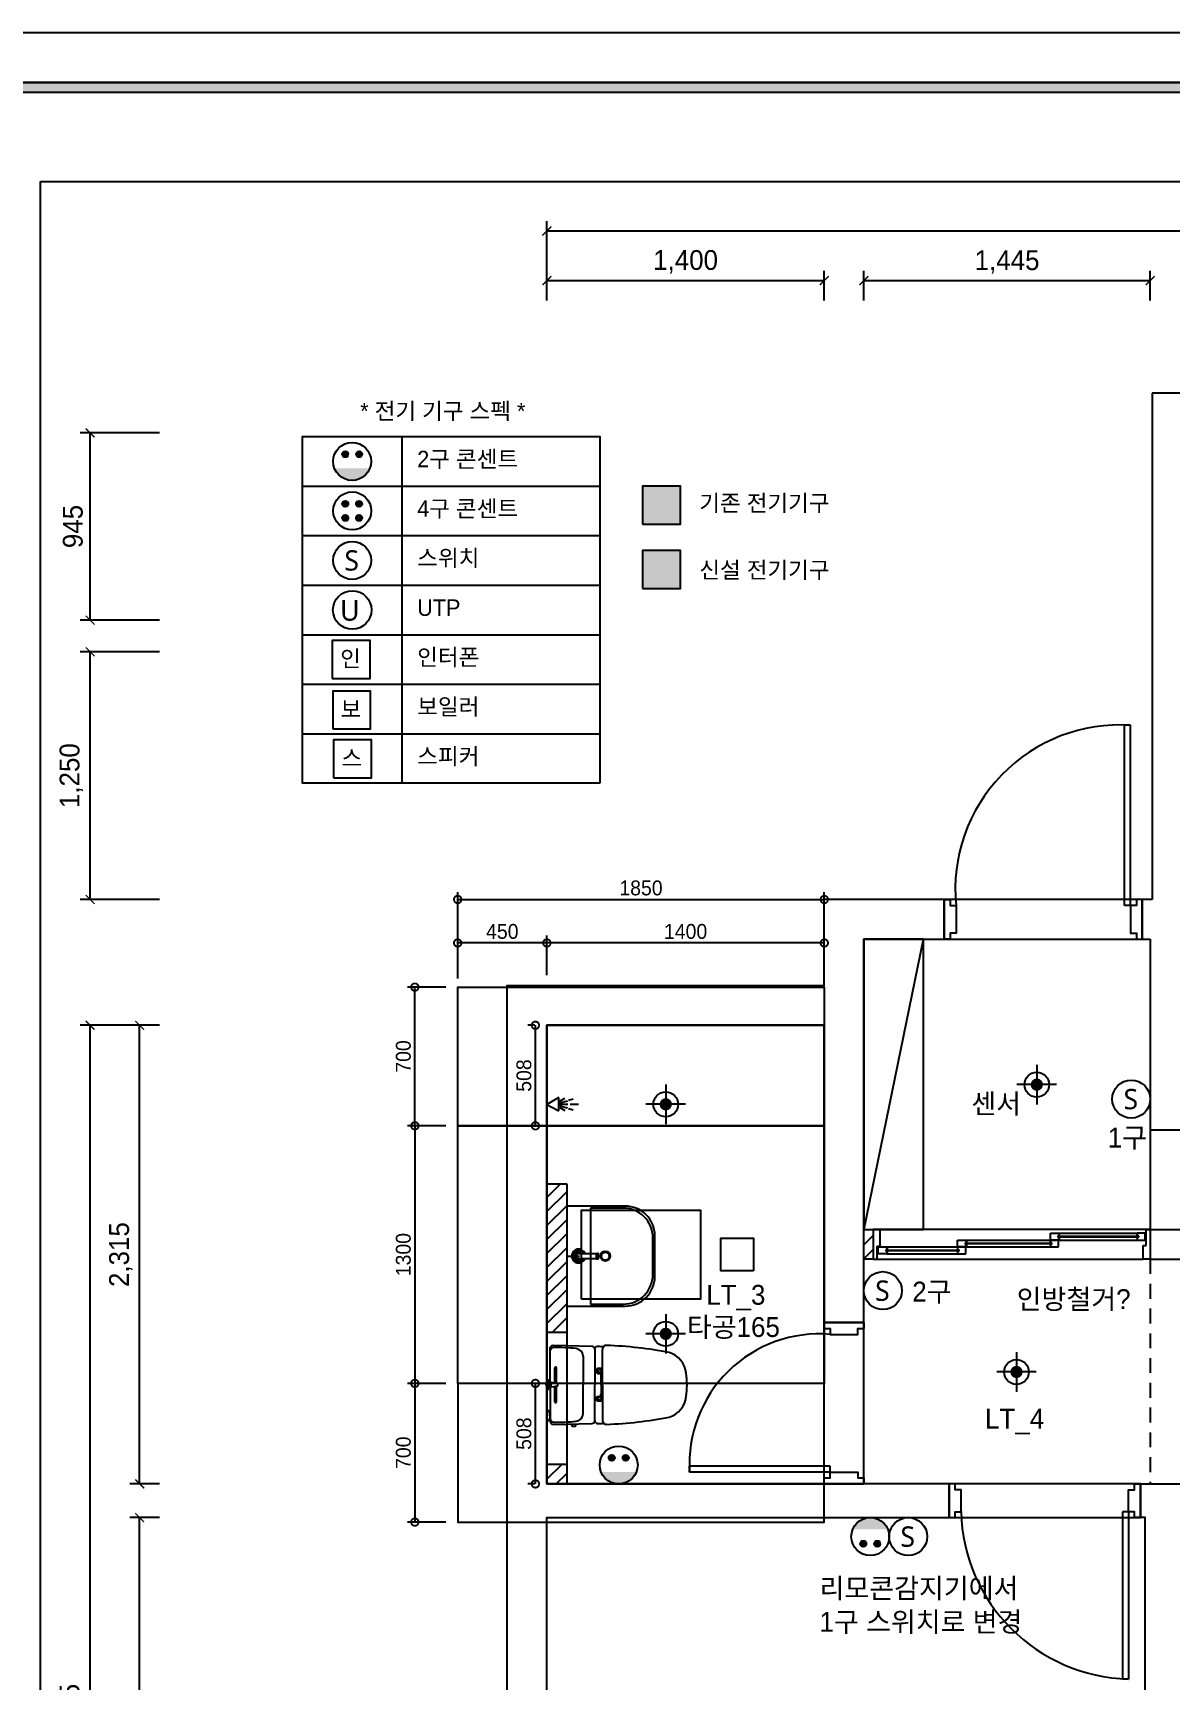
# Model space of a CAD drawing. Header units: inches. Extents: x 88414 to 587042, y -693500 to 27778.
# Drawn here: x 136204 to 141943, y 3069 to 11382 of the extents above; entities that cross this region are included whole.
import ezdxf
from ezdxf.enums import TextEntityAlignment as Align

# ---------------------------------------------------------------- set-up
doc = ezdxf.new("R2010")
doc.units = ezdxf.units.IN
doc.header["$LTSCALE"] = 50
doc.header["$MEASUREMENT"] = 0
doc.linetypes.add('HID', pattern=[2.5, 1.5, -1])
doc.linetypes.add('HIDDEN', pattern=[0.375, 0.25, -0.125])
for name, color, linetype in [('0-ELC TEXT', 7, 'Continuous'), ('03-WAL NEW', 3, 'Continuous'), ('06-FUR', 6, 'Continuous'), ('06-LIGHT', 4, 'Continuous'), ('3.기호.계단선', 30, 'Continuous'), ('BATH', 4, 'Continuous'), ('CO-BATH', 6, 'Continuous'), ('F-SYM', 7, 'Continuous'), ('fin', 5, 'Continuous'), ('FORM(YOURNAME)-11', 1, 'Continuous'), ('HL', 6, 'HIDDEN'), ('RC-LIGHT', 7, 'Continuous'), ('도면층2', 2, 'Continuous'), ('도면층4', 4, 'Continuous'), ('도면층5', 5, 'Continuous'), ('도면층8', 8, 'Continuous'), ('설비', 140, 'Continuous'), ('욕실설비', 3, 'Continuous'), ('치수', 7, 'Continuous')]:
    doc.layers.add(name, color=color, linetype=linetype)
doc.styles.get("Standard").update_dxf_attribs({"font": 'txt.shx', "bigfont": 'whgtxt.shx'})
doc.styles.add('YOURNAME', font='HY울릉도M.TTF')
doc.styles.add('스타일1', font='HY울릉도M.TTF')
doc.styles.add('코레일둥고', font='Korail_Round_Gothic_Medium.ttf')
doc.dimstyles.new('30', dxfattribs={"dimscale": 30, "dimtxt": 2.5, "dimasz": 2.5, "dimexe": 1.25, "dimexo": 2, "dimtad": 1, "dimdec": 0, "dimtxsty": '스타일1', "dimblk": 'DOTSMALL', "dimcen": 2.5, "dimclrd": 1, "dimclre": 1, "dimclrt": 7, "dimadec": 0, "dimazin": 0, "dimtfac": 1, "dimtdec": 0, "dimtix": 1, "dimtmove": 0, "dimatfit": 3, "dimldrblk": 'DOTSMALL', "dimfxl": 0, "dimarcsym": 0})
doc.dimstyles.new('YOURNAME-50', dxfattribs={"dimscale": 50, "dimtxt": 2, "dimasz": 0.9, "dimexe": 1, "dimexo": 3, "dimgap": 0.7, "dimtad": 1, "dimdec": 0, "dimzin": 0, "dimdsep": 46, "dimlunit": 6, "dimtxsty": 'YOURNAME', "dimblk": 'ARCHTICK', "dimcen": 0, "dimclrd": 1, "dimclre": 1, "dimclrt": 7, "dimadec": 0, "dimazin": 0, "dimtfac": 1, "dimtdec": 0, "dimtix": 1, "dimtmove": 2, "dimatfit": 3, "dimldrblk": 'ARCHTICK', "dimfxl": 0, "dimtolj": 1, "dimtzin": 0, "dimarcsym": 0})

# ---------------------------------------------------------------- blocks, each defined once
blk = doc.blocks.new('FORM-PLAN')
at = {"layer": 'FORM(YOURNAME)-11'}
h = blk.add_hatch(color=256, dxfattribs=at)
h.dxf.hatch_style = 1
h.paths.add_polyline_path([(-71444, 55115), (10556, 55115), (10556, 54915), (-71444, 54915)])
h.paths.add_polyline_path([(-71444, -2085), (10556, -2085), (10556, -2285), (-71444, -2285)])
at = {"layer": 'Defpoints', "color": 158}
for points in [[(-71444, -2285), (10556, -2285), (10556, 55115), (-71444, 55115)], [(-69444, 53115), (-64, 53115), (-64, 1215), (-69444, 1215)]]:
    blk.add_lwpolyline(points, close=True, dxfattribs=at)
at = {"layer": 'FORM(YOURNAME)-11', "color": 250}
blk.add_lwpolyline([(-72444, -3285), (11556, -3285), (11556, 56115), (-72444, 56115)], close=True, dxfattribs=at)
at = {"layer": 'FORM(YOURNAME)-11'}
blk.add_lwpolyline([(-71444, 55115), (10556, 55115), (10556, 54915), (-71444, 54915)], close=True, dxfattribs=at)
at = {"layer": 'FORM(YOURNAME)-11', "color": 3, "style": 'YOURNAME'}
for tag, height, p in [('1', 450, (9905, 18188)), ('2', 450, (9905, 17544)), ('3', 450, (9905, 16257)), ('4', 450, (9905, 14326)), ('5', 515, (9905, 12009)), ('6', 515, (9905, 9757)), ('7', 515, (9905, 7504)), ('8', 515, (9905, 5252)), ('9', 515, (9905, 2999)), ('10', 515, (5655, 811)), ('11', 515, (9905, 747)), ('12', 515, (5655, -1441)), ('13', 515, (9905, -1441))]:
    blk.add_attdef(tag, text='', height=height, dxfattribs=at).set_placement(p, align=Align.MIDDLE_RIGHT)
blk = doc.blocks.new('*U458')
at = {"layer": 'F-SYM', "xscale": 0.2500000000000001, "yscale": 0.2500000000000001, "zscale": 0.2500000000000001}
blk.add_blockref('FORM-PLAN', (153603.9, -2646.3), dxfattribs=at)
blk = doc.blocks.new('_ArchTick')
at = {"color": 0, "linetype": 'ByBlock', "const_width": 0.15}
blk.add_lwpolyline([(-0.5, -0.5), (0.5, 0.5)], dxfattribs=at)
blk = doc.blocks.new('*D251')
at = {"layer": 'Defpoints', "color": 0}
for p in [(136492.8, 6373.7), (136992.8, 6373.7), (136992.8, -601.3)]:
    blk.add_point(p, dxfattribs=at)
at = {"layer": '치수', "color": 1, "lineweight": -2}
for p, q in [((136842.8, 6373.7), (136442.8, 6373.7)), ((136492.8, -601.3), (136492.8, 6373.7)), ((136842.8, -601.3), (136442.8, -601.3))]:
    blk.add_line(p, q, dxfattribs=at)
at = {"layer": '치수', "color": 1, "lineweight": -2, "xscale": 45, "yscale": 45, "zscale": 45}
for p, rotation in [((136492.8, 6373.7), 90), ((136492.8, -601.3), 270)]:
    blk.add_blockref('_ArchTick', p, dxfattribs=dict(at, rotation=rotation))
at = {"layer": '치수', "color": 7, "insert": (136398.1, 2886.2), "char_height": 100, "attachment_point": 5, "rotation": 90, "style": 'YOURNAME'}
blk.add_mtext('\\A1;6,975', dxfattribs=at)
blk = doc.blocks.new('*D253')
at = {"layer": 'Defpoints', "color": 0}
for p in [(136742.8, 6373.7), (136992.8, 6373.7), (136992.8, 4058.7)]:
    blk.add_point(p, dxfattribs=at)
at = {"layer": '치수', "color": 1, "lineweight": -2}
for p, q in [((136842.8, 6373.7), (136692.8, 6373.7)), ((136742.8, 4058.7), (136742.8, 6373.7)), ((136842.8, 4058.7), (136692.8, 4058.7))]:
    blk.add_line(p, q, dxfattribs=at)
at = {"layer": '치수', "color": 1, "lineweight": -2, "xscale": 45, "yscale": 45, "zscale": 45}
for p, rotation in [((136742.8, 6373.7), 90), ((136742.8, 4058.7), 270)]:
    blk.add_blockref('_ArchTick', p, dxfattribs=dict(at, rotation=rotation))
at = {"layer": '치수', "color": 7, "insert": (136648.2, 5216.2), "char_height": 100, "attachment_point": 5, "rotation": 90, "style": 'YOURNAME'}
blk.add_mtext('\\A1;2,315', dxfattribs=at)
blk = doc.blocks.new('*D254')
at = {"layer": 'Defpoints', "color": 0}
for p in [(136742.8, 3888.7), (136992.8, 3888.7), (136992.8, 568.7)]:
    blk.add_point(p, dxfattribs=at)
at = {"layer": '치수', "color": 1, "lineweight": -2}
for p, q in [((136842.8, 3888.7), (136692.8, 3888.7)), ((136742.8, 568.7), (136742.8, 3888.7)), ((136842.8, 568.7), (136692.8, 568.7))]:
    blk.add_line(p, q, dxfattribs=at)
at = {"layer": '치수', "color": 1, "lineweight": -2, "xscale": 45, "yscale": 45, "zscale": 45}
for p, rotation in [((136742.8, 3888.7), 90), ((136742.8, 568.7), 270)]:
    blk.add_blockref('_ArchTick', p, dxfattribs=dict(at, rotation=rotation))
at = {"layer": '치수', "color": 7, "insert": (136648.2, 2228.7), "char_height": 100, "attachment_point": 5, "rotation": 90, "style": 'YOURNAME'}
blk.add_mtext('\\A1;3,320', dxfattribs=at)
blk = doc.blocks.new('*D256')
at = {"layer": 'Defpoints', "color": 0}
for p in [(138797.8, 10382.5), (138797.8, 9882.5), (150952.8, 9882.5)]:
    blk.add_point(p, dxfattribs=at)
at = {"layer": '치수', "color": 1, "lineweight": -2}
for p, q in [((138797.8, 10032.5), (138797.8, 10432.5)), ((150952.8, 10032.5), (150952.8, 10432.5)), ((150952.8, 10382.5), (138797.8, 10382.5))]:
    blk.add_line(p, q, dxfattribs=at)
at = {"layer": '치수', "color": 1, "lineweight": -2, "xscale": 45, "yscale": 45, "zscale": 45, "rotation": 180}
blk.add_blockref('_ArchTick', (138797.8, 10382.5), dxfattribs=at)
at = {"layer": '치수', "color": 1, "lineweight": -2, "xscale": 45, "yscale": 45, "zscale": 45}
blk.add_blockref('_ArchTick', (150952.8, 10382.5), dxfattribs=at)
at = {"layer": '치수', "color": 7, "insert": (144875.3, 10477.1), "char_height": 100, "attachment_point": 5, "style": 'YOURNAME'}
blk.add_mtext('\\A1;12,155', dxfattribs=at)
blk = doc.blocks.new('*D258')
at = {"layer": 'Defpoints', "color": 0}
for p in [(141842.8, 10132.5), (140397.8, 9882.5), (141842.8, 9882.5)]:
    blk.add_point(p, dxfattribs=at)
at = {"layer": '치수', "color": 1, "lineweight": -2}
for p, q in [((140397.8, 10032.5), (140397.8, 10182.5)), ((141842.8, 10032.5), (141842.8, 10182.5)), ((140397.8, 10132.5), (141842.8, 10132.5))]:
    blk.add_line(p, q, dxfattribs=at)
at = {"layer": '치수', "color": 1, "lineweight": -2, "xscale": 45, "yscale": 45, "zscale": 45, "rotation": 180}
blk.add_blockref('_ArchTick', (140397.8, 10132.5), dxfattribs=at)
at = {"layer": '치수', "color": 1, "lineweight": -2, "xscale": 45, "yscale": 45, "zscale": 45}
blk.add_blockref('_ArchTick', (141842.8, 10132.5), dxfattribs=at)
at = {"layer": '치수', "color": 7, "insert": (141120.3, 10226.3), "char_height": 100, "attachment_point": 5, "style": 'YOURNAME'}
blk.add_mtext('\\A1;1,445', dxfattribs=at)
blk = doc.blocks.new('*D260')
at = {"layer": 'Defpoints', "color": 0}
for p in [(140197.8, 10132.5), (138797.8, 9882.5), (140197.8, 9882.5)]:
    blk.add_point(p, dxfattribs=at)
at = {"layer": '치수', "color": 1, "lineweight": -2}
for p, q in [((138797.8, 10032.5), (138797.8, 10182.5)), ((140197.8, 10032.5), (140197.8, 10182.5)), ((138797.8, 10132.5), (140197.8, 10132.5))]:
    blk.add_line(p, q, dxfattribs=at)
at = {"layer": '치수', "color": 1, "lineweight": -2, "xscale": 45, "yscale": 45, "zscale": 45, "rotation": 180}
blk.add_blockref('_ArchTick', (138797.8, 10132.5), dxfattribs=at)
at = {"layer": '치수', "color": 1, "lineweight": -2, "xscale": 45, "yscale": 45, "zscale": 45}
blk.add_blockref('_ArchTick', (140197.8, 10132.5), dxfattribs=at)
at = {"layer": '치수', "color": 7, "insert": (139497.8, 10227.1), "char_height": 100, "attachment_point": 5, "style": 'YOURNAME'}
blk.add_mtext('\\A1;1,400', dxfattribs=at)
blk = doc.blocks.new('*D271')
at = {"layer": 'Defpoints', "color": 0}
for p in [(136492.8, 8258.7), (136992.8, 8258.7), (136992.8, 7008.7)]:
    blk.add_point(p, dxfattribs=at)
at = {"layer": '치수', "color": 1, "lineweight": -2}
for p, q in [((136842.8, 8258.7), (136442.8, 8258.7)), ((136492.8, 7008.7), (136492.8, 8258.7)), ((136842.8, 7008.7), (136442.8, 7008.7))]:
    blk.add_line(p, q, dxfattribs=at)
at = {"layer": '치수', "color": 1, "lineweight": -2, "xscale": 45, "yscale": 45, "zscale": 45}
for p, rotation in [((136492.8, 8258.7), 90), ((136492.8, 7008.7), 270)]:
    blk.add_blockref('_ArchTick', p, dxfattribs=dict(at, rotation=rotation))
at = {"layer": '치수', "color": 7, "insert": (136398.2, 7633.7), "char_height": 100, "attachment_point": 5, "rotation": 90, "style": 'YOURNAME'}
blk.add_mtext('\\A1;1,250', dxfattribs=at)
blk = doc.blocks.new('*D272')
at = {"layer": 'Defpoints', "color": 0}
for p in [(136492.8, 9363.7), (136992.8, 9363.7), (136992.8, 8418.7)]:
    blk.add_point(p, dxfattribs=at)
at = {"layer": '치수', "color": 1, "lineweight": -2}
for p, q in [((136842.8, 9363.7), (136442.8, 9363.7)), ((136492.8, 8418.7), (136492.8, 9363.7)), ((136842.8, 8418.7), (136442.8, 8418.7))]:
    blk.add_line(p, q, dxfattribs=at)
at = {"layer": '치수', "color": 1, "lineweight": -2, "xscale": 45, "yscale": 45, "zscale": 45}
for p, rotation in [((136492.8, 9363.7), 90), ((136492.8, 8418.7), 270)]:
    blk.add_blockref('_ArchTick', p, dxfattribs=dict(at, rotation=rotation))
at = {"layer": '치수', "color": 7, "insert": (136405.9, 8891.2), "char_height": 100, "attachment_point": 5, "rotation": 90, "style": 'YOURNAME'}
blk.add_mtext('\\A1;945', dxfattribs=at)
blk = doc.blocks.new('FFFL2')
at = {"layer": '03-WAL NEW'}
h = blk.add_hatch(dxfattribs=at)
h.set_pattern_fill('_USER', color=8, scale=50, angle=45, pattern_type=0)
h.set_pattern_definition([(45, (-12065, -2955), (-35.355339, 35.355339), [])])
h.paths.add_polyline_path([(138897.8, 4158.7), (138797.8, 4158.7), (138797.8, 4058.7), (138897.8, 4058.7)])
at = {"color": 8}
for p, q in [((138897.8, 5208.7), (138962.8, 5208.7)), ((138797.8, 4534.7), (138797.8, 4582.7)), ((138797.8, 4558.7), (138789, 4558.7))]:
    blk.add_line(p, q, dxfattribs=at)
at = {"layer": '03-WAL NEW', "color": 8, "linetype": 'Continuous'}
for p, q in [((138797.8, 5504.2), (138867.3, 5573.7)), ((138797.8, 5433.5), (138897.8, 5533.5)), ((138797.8, 5362.7), (138897.8, 5462.7)), ((138797.8, 5292), (138897.8, 5392)), ((138797.8, 5221.3), (138897.8, 5321.3)), ((140397.8, 5336.4), (140405.1, 5343.7)), ((138797.8, 5150.6), (138897.8, 5250.6)), ((140397.8, 5265.7), (140444.8, 5312.7)), ((140397.8, 5195), (140444.8, 5242)), ((138797.8, 5079.9), (138897.8, 5179.9)), ((138797.8, 5009.2), (138897.8, 5109.2)), ((138797.8, 4938.5), (138897.8, 5038.5)), ((138797.8, 4867.8), (138897.8, 4967.8)), ((138824.4, 4823.7), (138897.8, 4897.1)), ((138895.1, 4823.7), (138897.8, 4826.4))]:
    blk.add_line(p, q, dxfattribs=at)
at = {"layer": '03-WAL NEW', "color": 8}
for p, q in [((138797.8, 5573.7), (138897.8, 5573.7)), ((138797.8, 4823.7), (138797.8, 5573.7)), ((138897.8, 5573.7), (138897.8, 4823.7)), ((140397.8, 5193.7), (140397.8, 5343.7)), ((140397.8, 5343.7), (140444.8, 5343.7)), ((140444.8, 5343.7), (140444.8, 5193.7)), ((140444.8, 5193.7), (140397.8, 5193.7)), ((138897.8, 4823.7), (138797.8, 4823.7)), ((138897.8, 4823.7), (138897.8, 4058.7)), ((138797.8, 4158.7), (138897.8, 4158.7)), ((138797.8, 4058.7), (138897.8, 4058.7))]:
    blk.add_line(p, q, dxfattribs=at)
at = {"layer": '06-FUR', "color": 8}
for p, q in [((140697.8, 6808.7), (140397.8, 6808.7)), ((140397.8, 6808.7), (140397.8, 5338.7)), ((140397.8, 5338.7), (140697.8, 6808.7)), ((140697.8, 5343.7), (140697.8, 6808.7)), ((142442.8, 5843.7), (141842.8, 5843.7)), ((140397.8, 5343.7), (140697.8, 5343.7)), ((141842.8, 5343.7), (142442.8, 5343.7))]:
    blk.add_line(p, q, dxfattribs=at)
at = {"layer": 'BATH', "color": 8}
for p, q in [((138858.8, 6008.7), (138797.8, 5973.7)), ((138858.8, 5942.4), (138858.8, 6008.7)), ((138863.4, 5983), (138901.4, 5992.7)), ((138864, 5990.7), (138887.6, 6005.6)), ((138907.1, 5995.3), (138929.7, 6002)), ((138797.8, 5973.7), (138858.8, 5942.4)), ((138861.9, 5974.8), (138903.4, 5974.8)), ((138863.4, 5966.6), (138901.4, 5956.8)), ((138864, 5958.9), (138887.6, 5944)), ((138907.1, 5954.2), (138929.7, 5947.6)), ((138914.8, 5974.8), (138956.9, 5974.8))]:
    blk.add_line(p, q, dxfattribs=at)
at = {"layer": 'CO-BATH', "color": 8}
for p, q in [((139192.8, 5461.2), (138897.8, 5461.2)), ((138897.8, 5461.2), (138897.8, 4956.2)), ((139182.8, 5451.2), (139017.8, 5451.2)), ((139017.8, 5451.2), (139017.8, 4966.2)), ((139332.8, 5116.2), (139332.8, 5301.2)), ((139342.8, 5106.2), (139342.8, 5311.2)), ((138957.8, 5221.2), (139048.3, 5221.2)), ((138957.8, 5196.2), (139048.3, 5196.2)), ((139048.3, 5222.2), (139053.3, 5222.2)), ((139048.3, 5195.2), (139048.3, 5222.2)), ((139048.3, 5195.2), (139053.3, 5195.2)), ((139053.3, 5223.2), (139058.3, 5223.2)), ((139053.3, 5194.2), (139053.3, 5223.2)), ((139053.3, 5194.2), (139058.3, 5194.2)), ((139058.3, 5194.2), (139058.3, 5223.2)), ((138897.8, 4956.2), (139192.8, 4956.2)), ((139017.8, 4966.2), (139182.8, 4966.2))]:
    blk.add_line(p, q, dxfattribs=at)
for radius in [25, 20]:
    blk.add_circle((139092.8, 5208.7), radius, dxfattribs=at)
for centre, radius, start, end in [((139182.8, 5301.2), 150, 0, 90), ((139192.8, 5311.2), 150, 0, 90), ((138957.8, 5208.7), 35, 20.92481, 339.07514), ((138957.8, 5208.7), 30, 24.62429, 335.37566), ((138957.8, 5208.7), 25, 29.99998, 329.99998), ((138957.8, 5208.7), 18, 43.98294, 316.01701), ((138957.8, 5208.7), 12.5, 89.99998, 269.99998), ((139182.8, 5116.2), 150, 270, 0), ((139192.8, 5106.2), 150, 270, 0)]:
    blk.add_arc(centre, radius, start, end, dxfattribs=at)
at = {"layer": 'fin', "color": 8}
for p, q in [((139039.2, 4739.1), (139039.2, 4558.7)), ((138814.2, 4566.7), (138814.2, 4731.3)), ((138981.3, 4704), (138981.3, 4558.7)), ((139078.4, 4558.7), (139078.4, 4738)), ((138814.2, 4550.8), (138814.2, 4386.2)), ((138981.3, 4413.5), (138981.3, 4558.7)), ((139039.2, 4378.4), (139039.2, 4558.7)), ((139078.4, 4558.7), (139078.4, 4379.5)), ((138812.8, 4403), (138812.8, 4415.5)), ((138812.8, 4403), (138812.8, 4390.5))]:
    blk.add_line(p, q, dxfattribs=at)
for points in [[(138814.2, 4731.3), (138814.2, 4743.7, -0.421209), (138829.5, 4758.7), (139024.5, 4754.1, -0.001659)], [(139039.2, 4739.1, -0.371724), (139053.9, 4753.5, -0.003515), (139084.8, 4752.7, -0.320541)], [(138814.2, 4386.2), (138814.2, 4373.7, 0.421209), (138829.5, 4358.7), (139024.5, 4363.4, 0.001659)], [(139039.2, 4378.4, 0.371724), (139053.9, 4364, 0.003515), (139084.8, 4364.8, 0.320541)]]:
    blk.add_lwpolyline(points, format="xyb", dxfattribs=at)
for centre, radius, start, end in [((138830.2, 4731.3), 16, 90.68841, 180), ((138842, 3747.4), 1000, 84.05625, 90.68841), ((138941.4, 4702.2), 40, 2.48709, 84.05625), ((139024.2, 4739.1), 15, 0, 88.63491), ((139098.4, 4738), 20, 87.6667, 180), ((139009.4, 2553.9), 2205.9, 79.39193, 87.6667), ((139376.1, 4603), 125.5, 6.57592, 71.7036), ((139099.2, 4558.7), 405.9, 0, 8.30074), ((139376.1, 4514.5), 125.5, 288.2964, 353.42408), ((139099.2, 4558.7), 405.9, 351.69926, 0), ((138797.8, 4415.5), 15, 0, 90), ((138941.4, 4415.2), 40, 275.94375, 357.51291), ((138797.8, 4390.5), 15, 270, 0), ((138830.2, 4386.2), 16, 180, 269.31159), ((138842, 5370.1), 1000, 269.31159, 275.94375), ((139024.2, 4378.4), 15, 271.36509, 0), ((139098.4, 4379.5), 20, 180, 272.3333), ((139009.4, 6563.5), 2205.9, 272.3333, 280.60807)]:
    blk.add_arc(centre, radius, start, end, dxfattribs=at)
at = {"layer": 'HL', "color": 8, "linetype": 'Continuous'}
for p, q in [((138807.8, 4582.7), (138797.8, 4582.7)), ((138807.8, 4534.7), (138807.8, 4582.7)), ((138838.8, 4567.2), (138838.8, 4645.2)), ((138845.8, 4566.2), (138845.8, 4645.2)), ((139071.4, 4558.7), (139071.4, 4605.1)), ((138807.8, 4534.7), (138797.8, 4534.7)), ((138812.5, 4565.7), (138807.8, 4571.1)), ((138812.5, 4551.8), (138807.8, 4546.4)), ((138819.5, 4570.1), (138812.5, 4565.7)), ((138812.5, 4551.8), (138812.5, 4565.7)), ((138819.5, 4547.4), (138812.5, 4551.8)), ((138853.9, 4564.7), (138819.5, 4570.1)), ((138819.5, 4547.4), (138819.5, 4570.1)), ((138853.9, 4552.8), (138819.5, 4547.4)), ((138838.8, 4472.2), (138838.8, 4550.2)), ((138845.8, 4472.2), (138845.8, 4551.3)), ((138853.9, 4552.8), (138853.9, 4564.7)), ((139071.4, 4558.7), (139071.4, 4512.4)), ((138924.1, 4353.8), (138924.1, 4361)), ((138928.1, 4349.8), (138940.2, 4349.8)), ((138944.2, 4353.8), (138944.2, 4361.5))]:
    blk.add_line(p, q, dxfattribs=at)
for points in [[(139078.4, 4641.3), (139054.2, 4641.3, 0.414214), (139050.2, 4637.3), (139050.2, 4620.8, 0.414214), (139054.2, 4616.8), (139069.8, 4616.8), (139078.4, 4616.8)], [(139069.8, 4616.8), (139069.8, 4607.1, 0.414214), (139071.8, 4605.1), (139078.4, 4605.1)], [(139078.4, 4476.2), (139054.2, 4476.2, -0.414214), (139050.2, 4480.2), (139050.2, 4496.7, -0.414214), (139054.2, 4500.7), (139069.8, 4500.7), (139078.4, 4500.7)], [(139069.8, 4500.7), (139069.8, 4510.4, -0.414214), (139071.8, 4512.4), (139078.4, 4512.4)]]:
    blk.add_lwpolyline(points, format="xyb", dxfattribs=at)
for centre in [(139064.2, 4628.7), (139064.2, 4488.7)]:
    blk.add_circle(centre, 8, dxfattribs=at)
for centre, radius, start, end in [((138842.3, 4645.2), 3.5, 0, 180), ((138842.3, 4472.2), 3.5, 180, 0), ((138928.1, 4353.8), 4, 180, 270), ((138940.2, 4353.8), 4, 270, 0)]:
    blk.add_arc(centre, radius, start, end, dxfattribs=at)
at = {"layer": '도면층2', "color": 8}
for p, q in [((143027.8, 9563.7), (141852.8, 9563.7)), ((141852.8, 9563.7), (141852.8, 7008.7)), ((141852.8, 7008.7), (141802.8, 7008.7)), ((141802.8, 7008.7), (141802.8, 6808.7)), ((141802.8, 6808.7), (141842.8, 6808.7)), ((141842.8, 6808.7), (141842.8, 5193.7)), ((141842.8, 5193.7), (142632.8, 5193.7))]:
    blk.add_line(p, q, dxfattribs=at)
at = {"layer": '도면층2', "color": 8, "linetype": 'HID'}
blk.add_line((141842.8, 5193.7), (141842.8, 4058.7), dxfattribs=at)
at = {"layer": '도면층2', "color": 8}
for points in [[(139667.8, 368.7), (139667.8, 568.7), (139667.8, 368.7), (138797.8, 368.7), (138797.8, -601.3), (139717.8, -601.3), (139717.8, -801.3), (138597.8, -801.3), (138597.8, 6573.7), (140197.8, 6573.7), (140197.8, 7008.7)], [(139667.8, 568.7), (138797.8, 568.7), (138797.8, 3888.7), (140827.8, 3888.7), (140827.8, 4058.7), (138797.8, 4058.7), (138797.8, 6373.7), (140197.8, 6373.7), (140197.8, 4873.7), (140397.8, 4873.7), (140397.8, 6808.7), (140802.8, 6808.7), (140802.8, 7008.7), (140197.8, 7008.7)], [(141792.8, 3898.7), (141792.8, 4058.7), (142017.8, 4058.7), (142017.8, 568.7), (142492.8, 568.7), (142492.8, 368.7), (141552.8, 368.7), (141552.8, 568.7), (141817.8, 568.7), (141817.8, 3888.7), (141792.8, 3888.7)]]:
    blk.add_lwpolyline(points, dxfattribs=at)
at = {"layer": '도면층4', "color": 8}
for p, q in [((141742.8, 7888.7), (141712.8, 7888.7)), ((141712.8, 6978.7), (141712.8, 7888.2)), ((141742.8, 6978.7), (141742.8, 7888.7)), ((141802.8, 7008.7), (140802.8, 7008.7)), ((140802.8, 7008.7), (140802.8, 6808.7)), ((141802.8, 6808.7), (141802.8, 7008.7)), ((141802.8, 7008.7), (141802.8, 6808.7)), ((141742.8, 6978.7), (141712.8, 6978.7)), ((140802.8, 6808.7), (141802.8, 6808.7)), ((140197.8, 4058.7), (140197.8, 4873.7)), ((140197.8, 4873.7), (140397.8, 4873.7)), ((140397.8, 4873.7), (140397.8, 4843.7)), ((140397.8, 4058.7), (140397.8, 4873.7)), ((139517.8, 4118.7), (139517.8, 4148.7)), ((140227.8, 4118.7), (139517.8, 4118.7)), ((140227.8, 4148.7), (139518.3, 4148.7)), ((140227.8, 4118.7), (140227.8, 4148.7)), ((140397.8, 4088.7), (140397.8, 4058.7)), ((140397.8, 4058.7), (140197.8, 4058.7)), ((140197.8, 4058.7), (140397.8, 4058.7)), ((141792.8, 4058.7), (140827.8, 4058.7)), ((140827.8, 4058.7), (140827.8, 3888.7)), ((140827.8, 3888.7), (140827.8, 4058.7)), ((141792.8, 3888.7), (141792.8, 4058.7)), ((141702.8, 3918.7), (141702.8, 3073.7)), ((141732.8, 3918.7), (141702.8, 3918.7)), ((141732.8, 3918.7), (141732.8, 3073.2)), ((140827.8, 3888.7), (141792.8, 3888.7)), ((141732.8, 3073.2), (141702.8, 3073.2))]:
    blk.add_line(p, q, dxfattribs=at)
for points in [[(140802.8, 7008.7), (140832.8, 7008.7), (140832.8, 6978.7), (140862.8, 6978.7), (140862.8, 6838.7), (140832.8, 6838.7), (140832.8, 6808.7), (140802.8, 6808.7), (140802.8, 7008.7)], [(141802.8, 7008.7), (141772.8, 7008.7), (141772.8, 6978.7), (141742.8, 6978.7), (141742.8, 6838.7), (141772.8, 6838.7), (141772.8, 6808.7), (141802.8, 6808.7), (141802.8, 7008.7)], [(140197.8, 4873.7), (140197.8, 4843.7), (140227.8, 4843.7), (140227.8, 4813.7), (140367.8, 4813.7), (140367.8, 4843.7), (140397.8, 4843.7), (140397.8, 4873.7), (140197.8, 4873.7)], [(140197.8, 4058.7), (140197.8, 4088.7), (140227.8, 4088.7), (140227.8, 4118.7), (140367.8, 4118.7), (140367.8, 4088.7), (140397.8, 4088.7), (140397.8, 4058.7), (140197.8, 4058.7)], [(140827.8, 3888.7), (140857.8, 3888.7), (140857.8, 3918.7), (140887.8, 3918.7), (140887.8, 4028.7), (140857.8, 4028.7), (140857.8, 4058.7), (140827.8, 4058.7), (140827.8, 3888.7)], [(141792.8, 3888.7), (141762.8, 3888.7), (141762.8, 3918.7), (141732.8, 3918.7), (141732.8, 4028.7), (141762.8, 4028.7), (141762.8, 4058.7), (141792.8, 4058.7), (141792.8, 3888.7)]]:
    blk.add_lwpolyline(points, dxfattribs=at)
at = {"layer": '도면층5', "color": 8}
for centre, radius, start, end in [((141689.9, 7058.8), 831.1, 86.35624, 185.52913), ((140173.4, 4159.6), 656.4, 85.2529, 183.5686), ((141755.6, 3941.6), 868.1, 181.50573, 268.49427)]:
    blk.add_arc(centre, radius, start, end, dxfattribs=at)
at = {"layer": '도면층8', "color": 8}
for p, q in [((141842.8, 5343.7), (140444.8, 5343.7)), ((140479.8, 5343.7), (140444.8, 5343.7)), ((140444.8, 5343.7), (140444.8, 5338.7)), ((140444.8, 5338.7), (140444.8, 5193.7)), ((140479.8, 5259.3), (140479.8, 5343.7)), ((141338.7, 5324.8), (141383.2, 5324.8)), ((141338.7, 5289.7), (141338.7, 5324.8)), ((141383.2, 5324.8), (141776.7, 5324.8)), ((141383.2, 5324.8), (141383.2, 5313.1)), ((141817.6, 5324.8), (141776.7, 5324.8)), ((141776.7, 5324.8), (141776.7, 5313.1)), ((141817.6, 5289.7), (141817.6, 5324.8)), ((141822.4, 5261.8), (141822.4, 5343.7)), ((141822.4, 5343.7), (141842.8, 5343.7)), ((141842.8, 5343.7), (141842.8, 5193.7)), ((140465.1, 5193.7), (140465.1, 5259.3)), ((140465.1, 5259.3), (140479.8, 5259.3)), ((140469.9, 5254.6), (140514.3, 5254.6)), ((140469.9, 5219.5), (140469.9, 5254.6)), ((140479.8, 5261.8), (140479.8, 5259.3)), ((140514.3, 5242.9), (140507.8, 5240.8)), ((140507.8, 5240.8), (140507.8, 5233.3)), ((140510.2, 5234.7), (140510.2, 5239.4)), ((140510.2, 5239.4), (140866.4, 5239.4)), ((140514.3, 5254.6), (140870.8, 5254.6)), ((140514.3, 5254.6), (140514.3, 5242.9)), ((140514.3, 5243.8), (140517.5, 5242.2)), ((140517.5, 5242.2), (140518.1, 5241.1)), ((140518.1, 5241.1), (140518.8, 5239.4)), ((140867, 5241.1), (140866.4, 5239.4)), ((140866.4, 5239.4), (140866.4, 5234.7)), ((140866.4, 5234.7), (140866.4, 5239.4)), ((140867.6, 5242.2), (140867, 5241.1)), ((140870.8, 5243.8), (140867.6, 5242.2)), ((140870.8, 5289.7), (140915.3, 5289.7)), ((140870.8, 5254.6), (140870.8, 5289.7)), ((140870.8, 5254.6), (141368.9, 5254.6)), ((140911.8, 5254.6), (140870.8, 5254.6)), ((140870.8, 5254.6), (140870.8, 5242.9)), ((140915.3, 5254.6), (140870.8, 5254.6)), ((140870.8, 5242.9), (140877.3, 5240.8)), ((140877.3, 5240.8), (140877.3, 5233.3)), ((140915.3, 5278), (140908.8, 5275.9)), ((140908.8, 5275.9), (140908.8, 5268.4)), ((140908.8, 5268.4), (140915.3, 5266.3)), ((140911.8, 5219.5), (140911.8, 5254.6)), ((140915.3, 5289.7), (141368.9, 5289.7)), ((140915.3, 5289.7), (140915.3, 5278)), ((140915.3, 5278.9), (140918.5, 5277.3)), ((140915.3, 5265.4), (140918.5, 5267)), ((140915.3, 5266.3), (140915.3, 5254.6)), ((140918.5, 5277.3), (140919.1, 5276.1)), ((140918.5, 5267), (140919.1, 5268.1)), ((140919.1, 5276.1), (140919.7, 5274.5)), ((140919.1, 5268.1), (140919.7, 5269.8)), ((140919.7, 5269.8), (140919.7, 5274.5)), ((140919.7, 5274.5), (141334.3, 5274.5)), ((141334.3, 5269.8), (140919.7, 5269.8)), ((141334.9, 5276.1), (141334.3, 5274.5)), ((141334.3, 5274.5), (141334.3, 5269.8)), ((141334.3, 5269.8), (141334.3, 5274.5)), ((141334.9, 5268.1), (141334.3, 5269.8)), ((141335.5, 5277.3), (141334.9, 5276.1)), ((141335.5, 5267), (141334.9, 5268.1)), ((141338.7, 5278.9), (141335.5, 5277.3)), ((141338.7, 5265.4), (141335.5, 5267)), ((141379.7, 5289.7), (141338.7, 5289.7)), ((141338.7, 5289.7), (141338.7, 5278)), ((141383.2, 5289.7), (141338.7, 5289.7)), ((141338.7, 5278), (141345.2, 5275.9)), ((141345.2, 5268.4), (141338.7, 5266.3)), ((141338.7, 5266.3), (141338.7, 5254.6)), ((141338.7, 5254.6), (141379.7, 5254.6)), ((141345.2, 5275.9), (141345.2, 5268.4)), ((141383.2, 5313.1), (141376.7, 5311)), ((141376.7, 5311), (141376.7, 5303.5)), ((141376.7, 5303.5), (141383.2, 5301.4)), ((141379.7, 5254.6), (141379.7, 5289.7)), ((141383.2, 5314), (141386.4, 5312.4)), ((141383.2, 5300.5), (141386.4, 5302.1)), ((141383.2, 5301.4), (141383.2, 5289.7)), ((141383.2, 5289.7), (141776.7, 5289.7)), ((141386.4, 5312.4), (141387, 5311.2)), ((141386.4, 5302.1), (141387, 5303.2)), ((141387, 5311.2), (141387.6, 5309.6)), ((141387, 5303.2), (141387.6, 5304.9)), ((141387.6, 5304.9), (141387.6, 5309.6)), ((141387.6, 5309.6), (141772.3, 5309.6)), ((141772.3, 5304.9), (141387.6, 5304.9)), ((141772.9, 5311.2), (141772.3, 5309.6)), ((141772.3, 5309.6), (141772.3, 5304.9)), ((141772.3, 5304.9), (141772.3, 5309.6)), ((141772.9, 5303.2), (141772.3, 5304.9)), ((141773.5, 5312.4), (141772.9, 5311.2)), ((141773.5, 5302.1), (141772.9, 5303.2)), ((141776.7, 5314), (141773.5, 5312.4)), ((141776.7, 5300.5), (141773.5, 5302.1)), ((141776.7, 5313.1), (141783.2, 5311)), ((141783.2, 5303.5), (141776.7, 5301.4)), ((141776.7, 5301.4), (141776.7, 5289.7)), ((141776.7, 5289.7), (141817.6, 5289.7)), ((141783.2, 5311), (141783.2, 5303.5)), ((141807.7, 5193.7), (141807.7, 5261.8)), ((141807.7, 5261.8), (141822.4, 5261.8)), ((140444.8, 5193.7), (140465.1, 5193.7)), ((140465.1, 5193.7), (141807.7, 5193.7)), ((140514.3, 5219.5), (140469.9, 5219.5)), ((140507.8, 5233.3), (140514.3, 5231.2)), ((140866.4, 5234.7), (140510.2, 5234.7)), ((140514.3, 5230.3), (140517.5, 5231.9)), ((140514.3, 5231.2), (140514.3, 5219.5)), ((140514.3, 5219.5), (140870.8, 5219.5)), ((140517.5, 5231.9), (140518.1, 5233.1)), ((140518.1, 5233.1), (140518.8, 5234.7)), ((140867, 5233.1), (140866.4, 5234.7)), ((140867.6, 5231.9), (140867, 5233.1)), ((140870.8, 5230.3), (140867.6, 5231.9)), ((140877.3, 5233.3), (140870.8, 5231.2)), ((140870.8, 5231.2), (140870.8, 5219.5)), ((140870.8, 5219.5), (140911.8, 5219.5)), ((141842.8, 5193.7), (141807.7, 5193.7)), ((141842.8, 5193.7), (141842.8, 5193.7))]:
    blk.add_line(p, q, dxfattribs=at)
at = {"layer": '욕실설비', "color": 8}
for p, q in [((138854.7, 5964.7), (138856.8, 5964.7)), ((138855.8, 5984.4), (138856.8, 5984.4))]:
    blk.add_line(p, q, dxfattribs=at)
blk = doc.blocks.new('hallogen')
h = blk.add_hatch(color=256)
h.dxf.hatch_style = 1
edge = h.paths.add_edge_path()
edge.add_arc((48591.7, 60854.3), 31.2, 0, 360, ccw=False)
at = {"color": 1, "linetype": 'Continuous'}
for p, q in [((48591.7, 60954.3), (48591.7, 60754.3)), ((48691.7, 60854.3), (48491.7, 60854.3))]:
    blk.add_line(p, q, dxfattribs=at)
at = {"color": 4, "linetype": 'Continuous'}
blk.add_circle((48591.7, 60854.3), 62.5, dxfattribs=at)
blk = doc.blocks.new('egoo')
at = {"layer": '설비'}
h = blk.add_hatch(color=140, dxfattribs=at)
edge = h.paths.add_edge_path()
edge.add_arc((1015645, 443434), 22.3, 0, 360)
h = blk.add_hatch(color=140, dxfattribs=at)
edge = h.paths.add_edge_path()
edge.add_arc((1015748, 443434), 22.3, 0, 360)
h = blk.add_hatch(color=140, dxfattribs=at)
edge = h.paths.add_edge_path()
edge.add_line((1015826, 443329), (1015567, 443329))
edge.add_ellipse((1015696, 443381), major_axis=(99, 99), ratio=1, start_angle=156.9578, end_angle=293.0422)
at = {"layer": '설비', "color": 140}
for centre, radius in [((1015696, 443381), 140), ((1015645, 443434), 22.3), ((1015748, 443434), 22.3)]:
    blk.add_circle(centre, radius, dxfattribs=at)
blk = doc.blocks.new('swich')
at = {"layer": '설비', "color": 140}
blk.add_circle((372828.6, -86554.1), 84, dxfattribs=at)
at = {"layer": '설비', "color": 140, "insert": (372858.7, -86509.1), "char_height": 90, "attachment_point": 3}
blk.add_mtext_dynamic_manual_height_columns('{\\fMalgun Gothic|b0|i0|c129|p50;S}', width=143.497, gutter_width=1, heights=[0], dxfattribs=at)
blk = doc.blocks.new('utp')
at = {"layer": '설비', "color": 140}
blk.add_circle((372928, -86921), 140, dxfattribs=at)
at = {"layer": '설비', "color": 140, "insert": (372982, -87001), "char_height": 150, "attachment_point": 9}
blk.add_mtext_dynamic_manual_height_columns('{\\fMalgun Gothic|b0|i0|c129|p50;U}', width=275.64, gutter_width=1, heights=[0], dxfattribs=at)
blk = doc.blocks.new('_DOTSMALL')
at = {"color": 0, "linetype": 'ByBlock', "const_width": 0.5}
blk.add_lwpolyline([(-0.0625, 0, 1), (0.0625, 0, 1)], format="xyb", close=True, dxfattribs=at)
blk = doc.blocks.new('*D298')
at = {"layer": '06-LIGHT', "color": 1, "lineweight": -2}
for p, q in [((138287.8, 6566.2), (138094, 6566.2)), ((138131.5, 5866.2), (138131.5, 6566.2)), ((138287.8, 5866.2), (138094, 5866.2))]:
    blk.add_line(p, q, dxfattribs=at)
at = {"layer": 'Defpoints', "color": 0}
for p in [(138131.5, 6566.2), (138347.8, 6566.2), (138347.8, 5866.2)]:
    blk.add_point(p, dxfattribs=at)
at = {"layer": '06-LIGHT', "color": 1, "lineweight": -2, "xscale": 75, "yscale": 75, "zscale": 75}
for p, rotation in [((138131.5, 6566.2), 90), ((138131.5, 5866.2), 270)]:
    blk.add_blockref('_DOTSMALL', p, dxfattribs=dict(at, rotation=rotation))
at = {"layer": '06-LIGHT', "color": 7, "insert": (138073.7, 6216.2), "char_height": 75, "attachment_point": 5, "rotation": 90, "style": '스타일1'}
blk.add_mtext('700', dxfattribs=at)
blk = doc.blocks.new('*D299')
at = {"layer": '06-LIGHT', "color": 1, "lineweight": -2}
for p, q in [((138287.8, 5866.2), (138094, 5866.2)), ((138131.5, 5866.2), (138131.5, 4566.2)), ((138287.8, 4566.2), (138094, 4566.2))]:
    blk.add_line(p, q, dxfattribs=at)
at = {"layer": 'Defpoints', "color": 0}
for p in [(138347.8, 5866.2), (138131.5, 4566.2), (138347.8, 4566.2)]:
    blk.add_point(p, dxfattribs=at)
at = {"layer": '06-LIGHT', "color": 1, "lineweight": -2, "xscale": 75, "yscale": 75, "zscale": 75}
for p, rotation in [((138131.5, 5866.2), 90), ((138131.5, 4566.2), 270)]:
    blk.add_blockref('_DOTSMALL', p, dxfattribs=dict(at, rotation=rotation))
at = {"layer": '06-LIGHT', "color": 7, "insert": (138073.7, 5216.2), "char_height": 75, "attachment_point": 5, "rotation": 90, "style": '스타일1'}
blk.add_mtext('1300', dxfattribs=at)
blk = doc.blocks.new('*D300')
at = {"layer": '06-LIGHT', "color": 1, "lineweight": -2}
for p, q in [((138287.8, 4566.2), (138094, 4566.2)), ((138131.5, 4566.2), (138131.5, 3866.2)), ((138287.8, 3866.2), (138094, 3866.2))]:
    blk.add_line(p, q, dxfattribs=at)
at = {"layer": 'Defpoints', "color": 0}
for p in [(138347.8, 4566.2), (138131.5, 3866.2), (138347.8, 3866.2)]:
    blk.add_point(p, dxfattribs=at)
at = {"layer": '06-LIGHT', "color": 1, "lineweight": -2, "xscale": 75, "yscale": 75, "zscale": 75}
for p, rotation in [((138131.5, 4566.2), 90), ((138131.5, 3866.2), 270)]:
    blk.add_blockref('_DOTSMALL', p, dxfattribs=dict(at, rotation=rotation))
at = {"layer": '06-LIGHT', "color": 7, "insert": (138073.7, 4216.2), "char_height": 75, "attachment_point": 5, "rotation": 90, "style": '스타일1'}
blk.add_mtext('700', dxfattribs=at)
blk = doc.blocks.new('*D301')
at = {"layer": '06-LIGHT', "color": 1, "lineweight": -2}
for p, q in [((138737.8, 4566.2), (138702.5, 4566.2)), ((138740, 4058.7), (138740, 4566.2)), ((138737.8, 4058.7), (138702.5, 4058.7))]:
    blk.add_line(p, q, dxfattribs=at)
at = {"layer": 'Defpoints', "color": 0}
for p in [(138740, 4566.2), (138797.8, 4566.2), (138797.8, 4058.7)]:
    blk.add_point(p, dxfattribs=at)
at = {"layer": '06-LIGHT', "color": 1, "lineweight": -2, "xscale": 75, "yscale": 75, "zscale": 75}
for p, rotation in [((138740, 4566.2), 90), ((138740, 4058.7), 270)]:
    blk.add_blockref('_DOTSMALL', p, dxfattribs=dict(at, rotation=rotation))
at = {"layer": '06-LIGHT', "color": 7, "insert": (138682.2, 4312.5), "char_height": 75, "attachment_point": 5, "rotation": 90, "style": '스타일1'}
blk.add_mtext('508', dxfattribs=at)
blk = doc.blocks.new('*D302')
at = {"layer": '06-LIGHT', "color": 1, "lineweight": -2}
for p, q in [((138737.8, 6373.7), (138702.5, 6373.7)), ((138740, 5866.2), (138740, 6373.7)), ((138737.8, 5866.2), (138702.5, 5866.2))]:
    blk.add_line(p, q, dxfattribs=at)
at = {"layer": 'Defpoints', "color": 0}
for p in [(138740, 6373.7), (138797.8, 6373.7), (138797.8, 5866.2)]:
    blk.add_point(p, dxfattribs=at)
at = {"layer": '06-LIGHT', "color": 1, "lineweight": -2, "xscale": 75, "yscale": 75, "zscale": 75}
for p, rotation in [((138740, 6373.7), 90), ((138740, 5866.2), 270)]:
    blk.add_blockref('_DOTSMALL', p, dxfattribs=dict(at, rotation=rotation))
at = {"layer": '06-LIGHT', "color": 7, "insert": (138682.2, 6120), "char_height": 75, "attachment_point": 5, "rotation": 90, "style": '스타일1'}
blk.add_mtext('508', dxfattribs=at)
blk = doc.blocks.new('*D303')
at = {"layer": '06-LIGHT', "color": 1, "lineweight": -2}
for p, q in [((138797.8, 6626.2), (138797.8, 6826.7)), ((140197.8, 6626.2), (140197.8, 6826.7)), ((140197.8, 6789.2), (138797.8, 6789.2))]:
    blk.add_line(p, q, dxfattribs=at)
at = {"layer": 'Defpoints', "color": 0}
for p in [(138797.8, 6789.2), (138797.8, 6566.2), (140197.8, 6566.2)]:
    blk.add_point(p, dxfattribs=at)
at = {"layer": '06-LIGHT', "color": 1, "lineweight": -2, "xscale": 75, "yscale": 75, "zscale": 75, "rotation": 180}
blk.add_blockref('_DOTSMALL', (138797.8, 6789.2), dxfattribs=at)
at = {"layer": '06-LIGHT', "color": 1, "lineweight": -2, "xscale": 75, "yscale": 75, "zscale": 75}
blk.add_blockref('_DOTSMALL', (140197.8, 6789.2), dxfattribs=at)
at = {"layer": '06-LIGHT', "color": 7, "insert": (139497.8, 6847), "char_height": 75, "attachment_point": 5, "style": '스타일1'}
blk.add_mtext('1400', dxfattribs=at)
blk = doc.blocks.new('*D304')
at = {"layer": '06-LIGHT', "color": 1, "lineweight": -2}
for p, q in [((138347.8, 6626.2), (138347.8, 6826.7)), ((138797.8, 6626.2), (138797.8, 6826.7)), ((138797.8, 6789.2), (138347.8, 6789.2))]:
    blk.add_line(p, q, dxfattribs=at)
at = {"layer": 'Defpoints', "color": 0}
for p in [(138347.8, 6789.2), (138347.8, 6566.2), (138797.8, 6566.2)]:
    blk.add_point(p, dxfattribs=at)
at = {"layer": '06-LIGHT', "color": 1, "lineweight": -2, "xscale": 75, "yscale": 75, "zscale": 75, "rotation": 180}
blk.add_blockref('_DOTSMALL', (138347.8, 6789.2), dxfattribs=at)
at = {"layer": '06-LIGHT', "color": 1, "lineweight": -2, "xscale": 75, "yscale": 75, "zscale": 75}
blk.add_blockref('_DOTSMALL', (138797.8, 6789.2), dxfattribs=at)
at = {"layer": '06-LIGHT', "color": 7, "insert": (138572.8, 6847), "char_height": 75, "attachment_point": 5, "style": '스타일1'}
blk.add_mtext('450', dxfattribs=at)
blk = doc.blocks.new('*D305')
at = {"layer": '06-LIGHT', "color": 1, "lineweight": -2}
for p, q in [((138347.8, 6610.2), (138347.8, 7046.2)), ((138347.8, 7008.7), (140197.8, 7008.7)), ((140197.8, 6610.2), (140197.8, 7046.2))]:
    blk.add_line(p, q, dxfattribs=at)
at = {"layer": 'Defpoints', "color": 0}
for p in [(140197.8, 7008.7), (138347.8, 6550.2), (140197.8, 6550.2)]:
    blk.add_point(p, dxfattribs=at)
at = {"layer": '06-LIGHT', "color": 1, "lineweight": -2, "xscale": 75, "yscale": 75, "zscale": 75, "rotation": 180}
blk.add_blockref('_DOTSMALL', (138347.8, 7008.7), dxfattribs=at)
at = {"layer": '06-LIGHT', "color": 1, "lineweight": -2, "xscale": 75, "yscale": 75, "zscale": 75}
blk.add_blockref('_DOTSMALL', (140197.8, 7008.7), dxfattribs=at)
at = {"layer": '06-LIGHT', "color": 7, "insert": (139272.8, 7066.5), "char_height": 75, "attachment_point": 5, "style": '스타일1'}
blk.add_mtext('1850', dxfattribs=at)

msp = doc.modelspace()

# ---------------------------------------------------------------- hatches: boundary and pattern name
at = {"layer": 'RC-LIGHT'}
h = msp.add_hatch(color=140, dxfattribs=at)
h.dxf.hatch_style = 1
h.paths.add_polyline_path([(139280.891, 8903.424), (139472.557, 8903.424), (139472.557, 9095.09), (139280.891, 9095.09)])
h = msp.add_hatch(color=10, dxfattribs=at)
h.dxf.hatch_style = 1
h.paths.add_polyline_path([(139280.891, 8578.593), (139472.557, 8578.593), (139472.557, 8770.26), (139280.891, 8770.26)])
at = {"layer": '설비'}
h = msp.add_hatch(color=140, dxfattribs=at)
edge = h.paths.add_edge_path()
edge.add_arc((137780.243, 9005.88), 15.261, 0, 360)
h = msp.add_hatch(color=140, dxfattribs=at)
edge = h.paths.add_edge_path()
edge.add_arc((137850.297, 9005.88), 15.261, 0, 360)
h = msp.add_hatch(color=140, dxfattribs=at)
edge = h.paths.add_edge_path()
edge.add_arc((137780.243, 8934.3), 15.261, 0, 360)
h = msp.add_hatch(color=140, dxfattribs=at)
edge = h.paths.add_edge_path()
edge.add_arc((137850.297, 8934.3), 15.261, 0, 360)

# ---------------------------------------------------------------- linework, layer by layer
at = {"layer": '0-ELC TEXT'}
for p, q in [((138065.27, 9345.09), (138065.27, 7595.09)), ((137565.27, 9095.09), (139065.27, 9095.09)), ((137565.27, 8845.09), (139065.27, 8845.09)), ((137565.27, 8595.09), (139065.27, 8595.09)), ((137565.27, 8345.09), (139065.27, 8345.09)), ((137565.27, 8095.09), (139065.27, 8095.09)), ((137565.27, 7845.09), (139065.27, 7845.09))]:
    msp.add_line(p, q, dxfattribs=at)
msp.add_lwpolyline([(139065.27, 7595.09), (137565.27, 7595.09), (137565.27, 9345.09), (139065.27, 9345.09)], close=True, dxfattribs=at)
at = {"layer": '06-LIGHT'}
for points in [[(140197.753, 5866.242), (138347.753, 5866.242), (138347.753, 6566.242), (140197.753, 6566.242)], [(140197.753, 6373.742), (138797.753, 6373.742), (138797.753, 4058.742), (140197.753, 4058.742)], [(138347.753, 4566.242), (138347.753, 5866.242), (140197.753, 5866.242), (140197.753, 4566.242)], [(138972.753, 4991.242), (138972.753, 5441.242), (139572.753, 5441.242), (139572.753, 4991.242)], [(139840.253, 5133.742), (139675.253, 5133.742), (139675.253, 5298.742), (139840.253, 5298.742)], [(140197.753, 4566.242), (138347.753, 4566.242), (138347.753, 3866.242), (140197.753, 3866.242)]]:
    msp.add_lwpolyline(points, close=True, dxfattribs=at)
at = {"layer": 'RC-LIGHT', "color": 140}
for points in [[(139280.891, 8903.424), (139472.557, 8903.424), (139472.557, 9095.09), (139280.891, 9095.09)], [(137715.071, 8124.615), (137906.737, 8124.615), (137906.737, 8316.281), (137715.071, 8316.281)], [(137716.859, 7869.185), (137908.526, 7869.185), (137908.526, 8060.852), (137716.859, 8060.852)], [(137721.487, 7622.19), (137913.154, 7622.19), (137913.154, 7813.857), (137721.487, 7813.857)]]:
    msp.add_lwpolyline(points, close=True, dxfattribs=at)
at = {"layer": 'RC-LIGHT', "color": 10}
msp.add_lwpolyline([(139280.891, 8578.593), (139472.557, 8578.593), (139472.557, 8770.26), (139280.891, 8770.26)], close=True, dxfattribs=at)
at = {"layer": '설비', "color": 140}
for centre, radius in [((137815.27, 8970.09), 95.833), ((137780.243, 9005.88), 15.261), ((137850.297, 9005.88), 15.261), ((137780.243, 8934.3), 15.261), ((137850.297, 8934.3), 15.261)]:
    msp.add_circle(centre, radius, dxfattribs=at)

# ---------------------------------------------------------------- block references
msp.add_blockref('FFFL2', (0, 0))
at = {"layer": '06-LIGHT'}
for p in [(92678.551, -54780.321), (90806.051, -54879.495), (90806.051, -56038.022), (92576.051, -56230.522)]:
    msp.add_blockref('hallogen', p, dxfattribs=at)
at = {"layer": '3.기호.계단선'}
msp.add_blockref('*U458', (0, 0), dxfattribs=at)
at = {"layer": 'RC-LIGHT', "color": 140, "xscale": 0.6845238224412213, "yscale": 0.6845238224412213, "zscale": 0.6845238224412213}
for p in [(-557453.171, -294285.082), (-556107.867, -299350.597)]:
    msp.add_blockref('egoo', p, dxfattribs=at)
at = {"layer": 'RC-LIGHT', "color": 140, "xscale": 0.6845238224412213, "yscale": 0.6845238224412213, "zscale": 0.6845238224412213, "rotation": 180}
msp.add_blockref('egoo', (835697.995, 307298.081), dxfattribs=at)
at = {"layer": '설비', "color": 140, "xscale": 1.140873015873041, "yscale": 1.140873015873041, "zscale": 1.140873015873041}
for p in [(-287534.871, 107467.3), (-283603.221, 104748.452), (-284856.554, 103781.552), (-284728.92, 102540.118)]:
    msp.add_blockref('swich', p, dxfattribs=at)
at = {"layer": '설비', "color": 253, "xscale": 0.6944444444444445, "yscale": 0.6944444444444445, "zscale": 0.6944444444444445}
msp.add_blockref('utp', (-121162.19, 68831.776), dxfattribs=at)

# ---------------------------------------------------------------- texts
at = {"layer": '0-ELC TEXT', "style": '코레일둥고'}
for s, height, p in [('* 전기 기구 스펙 *', 83.33333, (137855.811, 9432.123)), ('2구 콘센트', 83.3333, (138143.499, 9190.137)), ('4구 콘센트', 83.3333, (138143.499, 8940.137)), ('기존 전기기구', 83.3333, (139566.981, 8967.583)), ('스위치', 83.3333, (138143.499, 8690.137)), ('신설 전기기구', 83.3333, (139566.981, 8630.45)), ('UTP', 83.3333, (138143.499, 8440.137)), ('인터폰', 83.3333, (138143.499, 8190.137)), ('보일러', 83.3333, (138143.499, 7940.137)), ('스피커', 83.3333, (138143.499, 7690.137))]:
    msp.add_text(s, height=height, dxfattribs=at).set_placement(p)
at = {"layer": 'RC-LIGHT', "color": 140, "style": '코레일둥고'}
for s, p in [('인', (137754.804, 8266.249)), ('보', (137756.593, 8010.82)), ('스', (137761.221, 7763.824))]:
    msp.add_text(s, height=83.333, dxfattribs=at).set_placement(p, align=Align.TOP_LEFT)
at = {"layer": '설비', "color": 30, "style": '코레일둥고'}
for s, p in [('센서', (140939.805, 6027.97)), ('1구', (141627.997, 5856.43)), ('2구', (140641.869, 5079.48)), ('LT_3', (139602.373, 5063.142)), ('인방철거?', (141168.753, 5041.595)), ('타공165', (139504.468, 4900.581)), ('LT_4', (141009.014, 4437.824)), ('리모콘감지기에서', (140173.715, 3582.367)), ('1구 스위치로 변경', (140173.715, 3412.442))]:
    msp.add_text(s, height=100, dxfattribs=at).set_placement(p, align=Align.TOP_LEFT)

# ---------------------------------------------------------------- dimensions: what is measured, and where the dimension line sits
at = {"layer": '06-LIGHT'}
for base, p1, p2, picture, middle in [((140197.753, 7008.742), (138347.753, 6550.242), (140197.753, 6550.242), '*D305', (139272.753, 7066.54)), ((138347.753, 6789.246), (138797.753, 6566.242), (138347.753, 6566.242), '*D304', (138572.753, 6846.994)), ((138797.753, 6789.246), (140197.753, 6566.242), (138797.753, 6566.242), '*D303', (139497.753, 6846.994))]:
    dim = msp.add_linear_dim(base=base, p1=p1, p2=p2, dimstyle='30', dxfattribs=at)
    dim.commit()
    dim.dimension.update_dxf_attribs({"geometry": picture, "text_midpoint": middle})
for base, p1, p2, picture, middle in [((138131.483, 6566.242), (138347.753, 5866.242), (138347.753, 6566.242), '*D298', (138073.735, 6216.242)), ((138739.969199967, 6373.742110595), (138797.752971911, 5866.242110595), (138797.752971911, 6373.742110595), '*D302', (138682.171263882, 6119.992110595)), ((138131.483, 4566.242), (138347.753, 5866.242), (138347.753, 4566.242), '*D299', (138073.735, 5216.242)), ((138131.483, 3866.242), (138347.753, 4566.242), (138347.753, 3866.242), '*D300', (138073.735, 4216.242)), ((138739.969199967, 4566.242110595), (138797.752971911, 4058.742110595), (138797.752971911, 4566.242110595), '*D301', (138682.171263881, 4312.492110595))]:
    dim = msp.add_linear_dim(base=base, p1=p1, p2=p2, angle=90, dimstyle='30', dxfattribs=at)
    dim.commit()
    dim.dimension.update_dxf_attribs({"geometry": picture, "text_midpoint": middle})
at = {"layer": '치수'}
for base, p1, p2, angle, picture, middle in [((138797.753, 10382.48), (150952.753, 9882.48), (138797.753, 9882.48), 180, '*D256', (144875.253, 10477.133)), ((140197.753, 10132.48), (138797.753, 9882.48), (140197.753, 9882.48), 180, '*D260', (139497.753, 10227.133)), ((141842.753, 10132.48), (140397.753, 9882.48), (141842.753, 9882.48), 180, '*D258', (141120.253, 10226.268)), ((136492.85, 9363.742), (136992.85, 8418.742), (136992.85, 9363.742), 270, '*D272', (136405.919, 8891.242)), ((136492.85, 8258.742), (136992.85, 7008.742), (136992.85, 8258.742), 270, '*D271', (136398.196, 7633.742)), ((136492.85, 6373.742), (136992.85, -601.258), (136992.85, 6373.742), 270, '*D251', (136398.13, 2886.242)), ((136742.85, 6373.742), (136992.85, 4058.742), (136992.85, 6373.742), 270, '*D253', (136648.196, 5216.242)), ((136742.85, 3888.742), (136992.85, 568.742), (136992.85, 3888.742), 270, '*D254', (136648.196, 2228.742))]:
    dim = msp.add_linear_dim(base=base, p1=p1, p2=p2, angle=angle, dimstyle='YOURNAME-50', override={"dimfxl": 1.25, "dimarcsym": 2}, dxfattribs=at)
    dim.commit()
    dim.dimension.update_dxf_attribs({"geometry": picture, "text_midpoint": middle})

doc.saveas('drawing.dxf')
